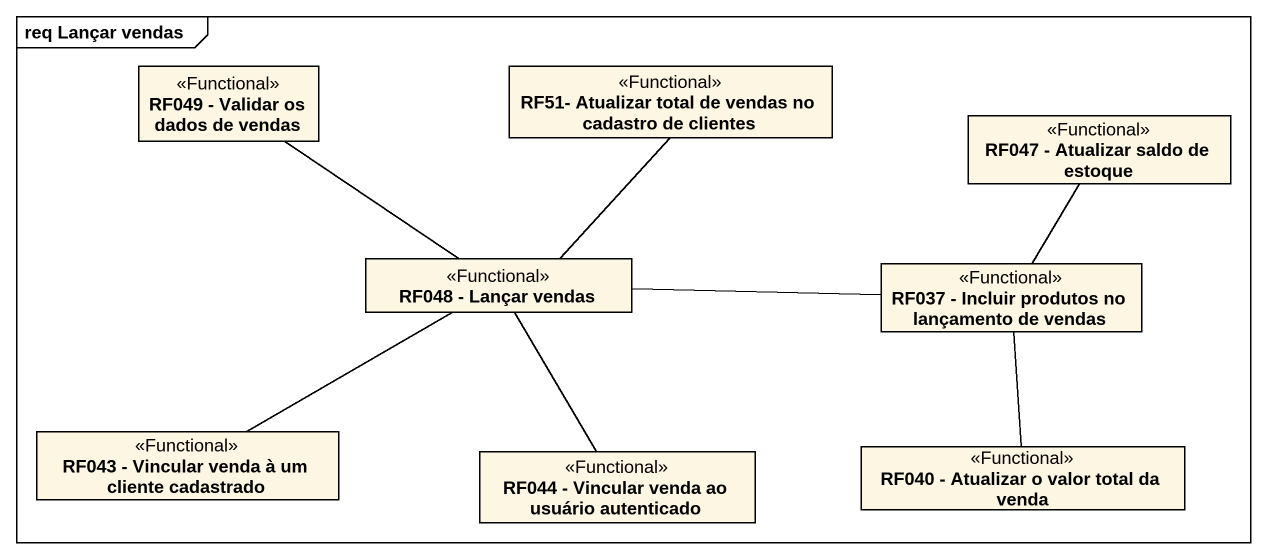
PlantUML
@startuml
mainframe req Lançar vendas
hide circle
hide empty members
class "RF049 - Validar os dados de vendas" as RF049_Validar_os_dados_de <<Functional>>
class "RF51- Atualizar total de vendas no cadastro de clientes" as RF51_Atualizar_total_de <<Functional>>
class "RF047 - Atualizar saldo de estoque" as RF047_Atualizar_saldo_de <<Functional>>
class "RF048 - Lançar vendas" as RF048_Lançar_vendas <<Functional>>
class "RF037 - Incluir produtos no lançamento de vendas" as RF037_Incluir_produtos_no <<Functional>>
class "RF043 - Vincular venda à um cliente cadastrado" as RF043_Vincular_venda_à_um <<Functional>>
class "RF044 - Vincular venda ao usuário autenticado" as RF044_Vincular_venda_ao <<Functional>>
class "RF040 - Atualizar o valor total da venda" as RF040_Atualizar_o_valor <<Functional>>
RF049_Validar_os_dados_de -- RF048_Lançar_vendas
RF048_Lançar_vendas -up- RF51_Atualizar_total_de
RF048_Lançar_vendas -right- RF037_Incluir_produtos_no
RF048_Lançar_vendas -left- RF043_Vincular_venda_à_um
RF048_Lançar_vendas -- RF044_Vincular_venda_ao
RF037_Incluir_produtos_no -up- RF047_Atualizar_saldo_de
RF037_Incluir_produtos_no -- RF040_Atualizar_o_valor
@enduml
